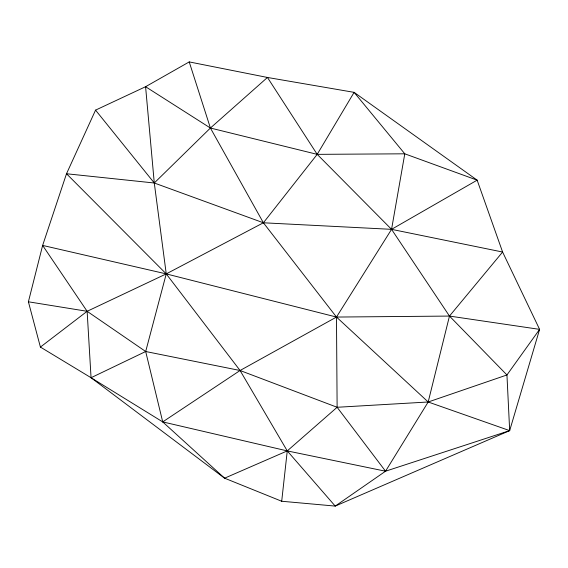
<?xml version="1.0" encoding="UTF-8"?>
<svg xmlns="http://www.w3.org/2000/svg" width="568" height="568" viewBox="0 0 568 568"><rect width="100%" height="100%" fill="white"/><g stroke="black" fill="none" stroke-linecap="round" stroke-linejoin="round"><path stroke-width="0.85" d="M281.7 501.253L287.259 450.907L240.072 370.499L166.246 273.897L66.506 173.751L95.552 110.128L145.585 86.712L189.222 61.912L267.457 77.461L354.112 92.35L477.148 180.155L502.602 252.029L539.6 329.369L509.673 430.629L335.226 506.088L281.7 501.253L224.587 478.185L91.057 377.727L40.406 347.076L28.4 301.793L42.635 245.419L66.506 173.751L154.283 182.995L263.389 222.784L391.558 229.344L502.602 252.029L449.473 316.071L428.187 401.995L385.544 471.213L335.226 506.088L287.259 450.907L162.718 421.903L91.057 377.727L87.131 311.299L42.635 245.419L166.246 273.897L336.483 317.058L449.473 316.071L539.6 329.369L506.947 374.965L428.187 401.995L337.122 407.277L240.072 370.499L145.685 351.514L87.131 311.299L28.4 301.793M189.222 61.912L210.409 128.027L263.389 222.784L336.483 317.058L337.122 407.277L287.259 450.907L224.587 478.185L162.718 421.903L240.072 370.499L336.483 317.058L391.558 229.344L404.785 153.807L354.112 92.35L317.2 154.354L263.389 222.784L166.246 273.897L87.131 311.299L40.406 347.076M162.718 421.903L145.685 351.514L166.246 273.897L154.283 182.995L145.585 86.712L210.409 128.027L317.2 154.354L404.785 153.807L477.148 180.155L391.558 229.344L317.2 154.354L267.457 77.461L210.409 128.027L154.283 182.995L95.552 110.128M91.057 377.727L145.685 351.514M287.259 450.907L385.544 471.213L509.673 430.629L506.947 374.965L449.473 316.071L391.558 229.344M509.673 430.629L428.187 401.995L336.483 317.058M337.122 407.277L385.544 471.213"/></g></svg>
